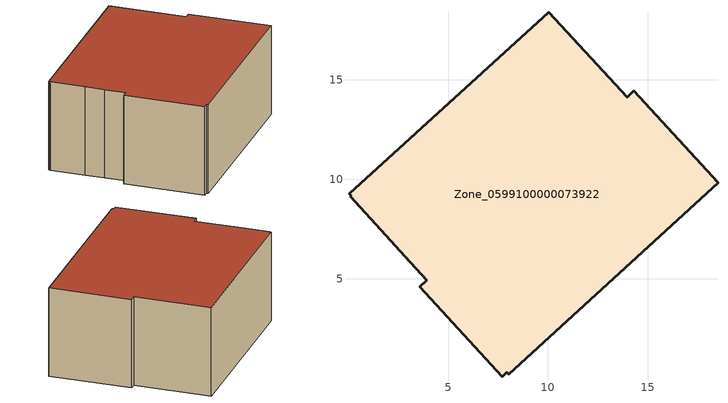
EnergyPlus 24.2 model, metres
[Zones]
Zone_0599100000073922
 floor ground (C_G): 13.97,14.12 14.31,14.44 18.53,9.83 8.03,0.23 7.95,0.32 7.7,0.1 3.57,4.61 3.92,4.93 2.84,6.12 1.85,7.2 0.09,9.14 0.14,9.18 0.05,9.28 10.03,18.38 z0
 wall outside (C_F): 14.31,14.44 13.97,14.12 10.03,18.38 0.05,9.28 0.14,9.18 0.09,9.14 1.85,7.2 2.84,6.12 3.92,4.93 3.57,4.61 7.7,0.1 7.95,0.32 8.03,0.23 18.53,9.83 14.31,14.44 z0:6.96
 roof outside (C_R): 0.09,9.14 1.85,7.2 2.84,6.12 3.92,4.93 3.57,4.61 7.7,0.1 7.95,0.32 8.03,0.23 18.53,9.83 14.31,14.44 13.97,14.12 10.03,18.38 0.05,9.28 0.14,9.18 z6.96
[BUILDING]
Pand.0599100000073922: North Axis=0; Terrain=City; Loads Convergence Tolerance Value=0.04; Temperature Convergence Tolerance Value=0.4; Solar Distribution=FullExterior; Maximum Number of Warmup Days=25; Minimum Number of Warmup Days=1
[Site:Location]
Rotterdam.The.Hague.AP_ZH_NLD Design_Conditions: Latitude=51.96; Longitude=4.45; Time Zone=1; Elevation=-4.5
[SITE:GROUNDTEMPERATURE:BUILDINGSURFACE]
18, 18, 18, 18, 18, 18, 18, 18, 18, 18, 18, 18
[MATERIAL] Thermal Absorptance=0.9; Solar Absorptance=0.7; Visible Absorptance=0.7
Name | Roughness | Thickness | Conductivity | Density | Specific Heat
G.D.1965 | MediumSmooth | 0.15 | 1 | 540 | 1210
F.D.1965 | Rough | 0.3 | 0.857143 | 1920 | 840
R.D.1965 | MediumRough | 0.2 | 0.08 | 1500 | 1000
[CONSTRUCTION]
C_G: G.D.1965
C_F: F.D.1965
C_R: R.D.1965
[ZONE]
Zone_0599100000073922: Type=1; Multiplier=1; Ceiling Height=Autocalculate; Volume=Autocalculate; Floor Area=autocalculate; Part of Total Floor Area=Yes
[ZONEINFILTRATION:DESIGNFLOWRATE]
Infil_Zone_0599100000073922: Zone or ZoneList or Space or SpaceList=Zone_0599100000073922; Schedule=AlwaysOn; Design Flow Rate Calculation Method=Flow/Area; Flow Rate per Floor Area=0.0042; Constant Term Coefficient=1; Temperature Term Coefficient=0; Velocity Term Coefficient=0; Velocity Squared Term Coefficient=0
[HVACTEMPLATE:ZONE:IDEALLOADSAIRSYSTEM]
Zone_0599100000073922: Maximum Heating Supply Air Temperature=50; Minimum Cooling Supply Air Temperature=13; Maximum Heating Supply Air Humidity Ratio=0.0156; Minimum Cooling Supply Air Humidity Ratio=0.0077; Heating Limit=NoLimit; Cooling Limit=NoLimit; Dehumidification Control Type=ConstantSensibleHeatRatio; Cooling Sensible Heat Ratio=0.7; Dehumidification Setpoint=60; Humidification Control Type=None; Humidification Setpoint=30; Outdoor Air Method=None; Outdoor Air Flow Rate per Person=0.00944; Outdoor Air Flow Rate per Zone Floor Area=0; Outdoor Air Flow Rate per Zone=0; Demand Controlled Ventilation Type=None; Outdoor Air Economizer Type=NoEconomizer; Heat Recovery Type=None; Sensible Heat Recovery Effectiveness=0.7; Latent Heat Recovery Effectiveness=0.65
[ZONECONTROL:THERMOSTAT]
ThermostatControl_Zone_0599100000073922: Zone or ZoneList=Zone_0599100000073922; Control Type Schedule=DualSetpointControlType; Control 1=Thermostat_Zone_0599100000073922; Temperature Difference Between Cutout And Setpoint=0
[THERMOSTATSETPOINT:DUALSETPOINT]
Thermostat_Zone_0599100000073922: Heating Setpoint Temperature Schedule=HeatingSetpoint_Zone_0599100000073922; Cooling Setpoint Temperature Schedule=CoolingSetpoint_Zone_0599100000073922
[SCHEDULE:COMPACT]
HeatingSetpoint_Zone_0599100000073922: Through: 12/31, For: AllDays, Until: 24:00, 21
CoolingSetpoint_Zone_0599100000073922: Through: 12/31, For: AllDays, Until: 24:00, 24
DualSetpointControlType: Through: 12/31, For: AllDays, Until: 24:00, 4
AlwaysOn: Through: 12/31, For: AllDays, Until: 24:00, 1
